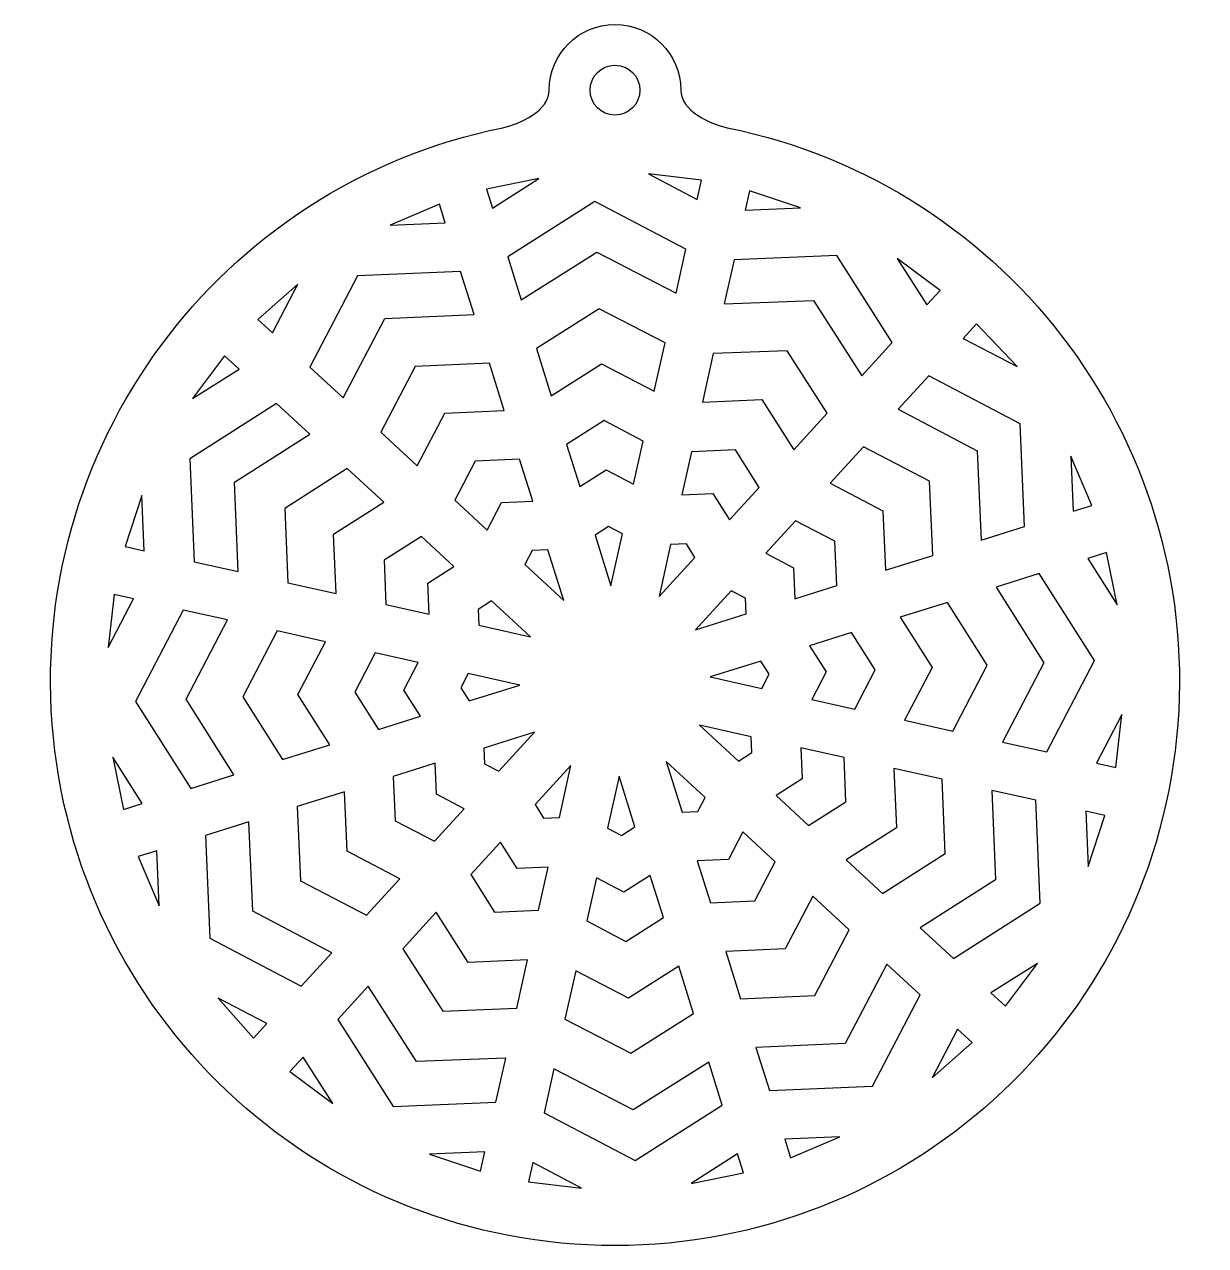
# Model space of a CAD drawing. Header units: centimetres. Extents: x 1 to 127, y -92 to 6.
# Drawn here: x 90.22 to 99.89, y -63.11 to -53.11 of the extents above; entities that cross this region are included whole.
import ezdxf

# ---------------------------------------------------------------- set-up
doc = ezdxf.new("R2010")
doc.units = ezdxf.units.CM
doc.header["$MEASUREMENT"] = 0
doc.layers.add('layer 1', color=7, linetype='Continuous')

msp = doc.modelspace()

# ---------------------------------------------------------------- linework, layer by layer
at = {"layer": 'layer 1', "color": 250}
for points, knots in [([(90.453, -58.94376), (90.6902, -61.30645), (92.67865, -63.10527), (95.0532, -63.10527), (95.0532, -63.10527), (97.42775, -63.10527), (99.41621, -61.30646), (99.65343, -58.9438), (99.65343, -58.9438), (99.89064, -56.58111), (98.29947, -54.42291), (95.97229, -53.95085), (95.97229, -53.95085), (95.82984, -53.92196), (95.59195, -53.81116), (95.59195, -53.64401), (95.59195, -53.64401), (95.59195, -53.34647), (95.35075, -53.10527), (95.05321, -53.10527), (95.05321, -53.10527), (94.75567, -53.10527), (94.51447, -53.34647), (94.51447, -53.64401), (94.51447, -53.64401), (94.51447, -53.81114), (94.2766, -53.92202), (94.13414, -53.95085), (94.13414, -53.95085), (91.80698, -54.42289), (90.21579, -56.5811), (90.453, -58.94376)], [0, 0, 0, 0, 0.1111111, 0.1111111, 0.1111111, 0.1111111, 0.2222222, 0.2222222, 0.2222222, 0.2222222, 0.3333333, 0.3333333, 0.3333333, 0.3333333, 0.4444444, 0.4444444, 0.4444444, 0.4444444, 0.5555556, 0.5555556, 0.5555556, 0.5555556, 0.6666667, 0.6666667, 0.6666667, 0.6666667, 0.7777778, 0.7777778, 0.7777778, 0.7777778, 1, 1, 1, 1]), ([(95.05321, -53.84821), (95.16599, -53.84821), (95.25741, -53.75679), (95.25741, -53.64401), (95.25741, -53.64401), (95.25741, -53.53123), (95.16599, -53.4398), (95.05321, -53.4398), (95.05321, -53.4398), (94.94043, -53.4398), (94.84901, -53.53123), (94.84901, -53.64401), (94.84901, -53.64401), (94.84901, -53.75679), (94.94043, -53.84821), (95.05321, -53.84821)], [0, 0, 0, 0, 0.2, 0.2, 0.2, 0.2, 0.4, 0.4, 0.4, 0.4, 0.6, 0.6, 0.6, 0.6, 1, 1, 1, 1]), ([(94.42981, -54.36731), (94.42981, -54.36731), (94.04915, -54.60906), (94.04915, -54.60906), (94.04915, -54.60906), (94.04915, -54.60906), (94.00084, -54.45515), (94.00084, -54.45515), (94.00084, -54.45515), (94.00084, -54.45515), (94.42981, -54.36731), (94.42981, -54.36731)], [0, 0, 0, 0, 0.25, 0.25, 0.25, 0.25, 0.5, 0.5, 0.5, 0.5, 1, 1, 1, 1]), ([(95.76055, -54.38079), (95.76055, -54.38079), (95.72555, -54.53775), (95.72555, -54.53775), (95.72555, -54.53775), (95.72555, -54.53775), (95.32694, -54.32978), (95.32694, -54.32978), (95.32694, -54.32978), (95.32694, -54.32978), (95.76055, -54.38079), (95.76055, -54.38079)], [0, 0, 0, 0, 0.25, 0.25, 0.25, 0.25, 0.5, 0.5, 0.5, 0.5, 1, 1, 1, 1]), ([(96.57145, -54.60658), (96.57145, -54.60658), (96.1199, -54.62566), (96.1199, -54.62566), (96.1199, -54.62566), (96.1199, -54.62566), (96.15498, -54.46834), (96.15498, -54.46834), (96.15498, -54.46834), (96.15498, -54.46834), (96.57145, -54.60658), (96.57145, -54.60658)], [0, 0, 0, 0, 0.25, 0.25, 0.25, 0.25, 0.5, 0.5, 0.5, 0.5, 1, 1, 1, 1]), ([(93.61482, -54.57624), (93.61482, -54.57624), (93.66319, -54.73029), (93.66319, -54.73029), (93.66319, -54.73029), (93.66319, -54.73029), (93.21177, -54.74954), (93.21177, -54.74954), (93.21177, -54.74954), (93.21177, -54.74954), (93.61482, -54.57624), (93.61482, -54.57624)], [0, 0, 0, 0, 0.25, 0.25, 0.25, 0.25, 0.5, 0.5, 0.5, 0.5, 1, 1, 1, 1]), ([(94.28508, -55.36048), (94.28508, -55.36048), (94.17433, -55.00771), (94.17433, -55.00771), (94.17433, -55.00771), (94.17433, -55.00771), (94.88729, -54.55495), (94.88729, -54.55495), (94.88729, -54.55495), (94.88729, -54.55495), (95.63475, -54.94497), (95.63475, -54.94497), (95.63475, -54.94497), (95.63475, -54.94497), (95.55416, -55.30647), (95.55416, -55.30647), (95.55416, -55.30647), (95.55416, -55.30647), (94.90426, -54.96912), (94.90426, -54.96912), (94.90426, -54.96912), (94.90426, -54.96912), (94.28508, -55.36048), (94.28508, -55.36048)], [0, 0, 0, 0, 0.1428571, 0.1428571, 0.1428571, 0.1428571, 0.2857143, 0.2857143, 0.2857143, 0.2857143, 0.4285714, 0.4285714, 0.4285714, 0.4285714, 0.5714286, 0.5714286, 0.5714286, 0.5714286, 0.7142857, 0.7142857, 0.7142857, 0.7142857, 1, 1, 1, 1]), ([(96.68018, -55.36502), (96.68018, -55.36502), (95.94852, -55.39438), (95.94852, -55.39438), (95.94852, -55.39438), (95.94852, -55.39438), (96.02914, -55.03284), (96.02914, -55.03284), (96.02914, -55.03284), (96.02914, -55.03284), (96.87148, -54.9973), (96.87148, -54.9973), (96.87148, -54.9973), (96.87148, -54.9973), (97.32459, -55.71002), (97.32459, -55.71002), (97.32459, -55.71002), (97.32459, -55.71002), (97.07448, -55.98231), (97.07448, -55.98231), (97.07448, -55.98231), (97.07448, -55.98231), (96.68018, -55.36502), (96.68018, -55.36502)], [0, 0, 0, 0, 0.1428571, 0.1428571, 0.1428571, 0.1428571, 0.2857143, 0.2857143, 0.2857143, 0.2857143, 0.4285714, 0.4285714, 0.4285714, 0.4285714, 0.5714286, 0.5714286, 0.5714286, 0.5714286, 0.7142857, 0.7142857, 0.7142857, 0.7142857, 1, 1, 1, 1]), ([(97.71575, -55.28412), (97.71575, -55.28412), (97.60722, -55.40227), (97.60722, -55.40227), (97.60722, -55.40227), (97.60722, -55.40227), (97.36545, -55.02196), (97.36545, -55.02196), (97.36545, -55.02196), (97.36545, -55.02196), (97.71575, -55.28412), (97.71575, -55.28412)], [0, 0, 0, 0, 0.25, 0.25, 0.25, 0.25, 0.5, 0.5, 0.5, 0.5, 1, 1, 1, 1]), ([(93.89912, -55.48171), (93.89912, -55.48171), (93.16739, -55.51446), (93.16739, -55.51446), (93.16739, -55.51446), (93.16739, -55.51446), (92.82699, -56.16275), (92.82699, -56.16275), (92.82699, -56.16275), (92.82699, -56.16275), (92.55419, -55.91223), (92.55419, -55.91223), (92.55419, -55.91223), (92.55419, -55.91223), (92.94455, -55.16498), (92.94455, -55.16498), (92.94455, -55.16498), (92.94455, -55.16498), (93.78835, -55.12894), (93.78835, -55.12894), (93.78835, -55.12894), (93.78835, -55.12894), (93.89912, -55.48171), (93.89912, -55.48171)], [0, 0, 0, 0, 0.1428571, 0.1428571, 0.1428571, 0.1428571, 0.2857143, 0.2857143, 0.2857143, 0.2857143, 0.4285714, 0.4285714, 0.4285714, 0.4285714, 0.5714286, 0.5714286, 0.5714286, 0.5714286, 0.7142857, 0.7142857, 0.7142857, 0.7142857, 1, 1, 1, 1]), ([(92.4551, -55.23154), (92.4551, -55.23154), (92.24694, -55.63001), (92.24694, -55.63001), (92.24694, -55.63001), (92.24694, -55.63001), (92.12901, -55.5217), (92.12901, -55.5217), (92.12901, -55.5217), (92.12901, -55.5217), (92.4551, -55.23154), (92.4551, -55.23154)], [0, 0, 0, 0, 0.25, 0.25, 0.25, 0.25, 0.5, 0.5, 0.5, 0.5, 1, 1, 1, 1]), ([(94.53167, -56.14572), (94.53167, -56.14572), (94.41024, -55.7589), (94.41024, -55.7589), (94.41024, -55.7589), (94.41024, -55.7589), (94.92464, -55.43374), (94.92464, -55.43374), (94.92464, -55.43374), (94.92464, -55.43374), (95.4634, -55.71348), (95.4634, -55.71348), (95.4634, -55.71348), (95.4634, -55.71348), (95.37506, -56.10985), (95.37506, -56.10985), (95.37506, -56.10985), (95.37506, -56.10985), (94.94312, -55.88456), (94.94312, -55.88456), (94.94312, -55.88456), (94.94312, -55.88456), (94.53167, -56.14572), (94.53167, -56.14572)], [0, 0, 0, 0, 0.1428571, 0.1428571, 0.1428571, 0.1428571, 0.2857143, 0.2857143, 0.2857143, 0.2857143, 0.4285714, 0.4285714, 0.4285714, 0.4285714, 0.5714286, 0.5714286, 0.5714286, 0.5714286, 0.7142857, 0.7142857, 0.7142857, 0.7142857, 1, 1, 1, 1]), ([(98.34615, -55.90631), (98.34615, -55.90631), (97.90523, -55.67596), (97.90523, -55.67596), (97.90523, -55.67596), (97.90523, -55.67596), (98.01365, -55.55789), (98.01365, -55.55789), (98.01365, -55.55789), (98.01365, -55.55789), (98.34615, -55.90631), (98.34615, -55.90631)], [0, 0, 0, 0, 0.25, 0.25, 0.25, 0.25, 0.5, 0.5, 0.5, 0.5, 1, 1, 1, 1]), ([(96.51771, -56.58848), (96.51771, -56.58848), (96.25614, -56.1773), (96.25614, -56.1773), (96.25614, -56.1773), (96.25614, -56.1773), (95.76945, -56.19772), (95.76945, -56.19772), (95.76945, -56.19772), (95.76945, -56.19772), (95.85783, -55.80138), (95.85783, -55.80138), (95.85783, -55.80138), (95.85783, -55.80138), (96.46436, -55.77703), (96.46436, -55.77703), (96.46436, -55.77703), (96.46436, -55.77703), (96.79198, -56.28987), (96.79198, -56.28987), (96.79198, -56.28987), (96.79198, -56.28987), (96.51771, -56.58848), (96.51771, -56.58848)], [0, 0, 0, 0, 0.1428571, 0.1428571, 0.1428571, 0.1428571, 0.2857143, 0.2857143, 0.2857143, 0.2857143, 0.4285714, 0.4285714, 0.4285714, 0.4285714, 0.5714286, 0.5714286, 0.5714286, 0.5714286, 0.7142857, 0.7142857, 0.7142857, 0.7142857, 1, 1, 1, 1]), ([(91.8556, -55.81922), (91.8556, -55.81922), (91.97358, -55.92759), (91.97358, -55.92759), (91.97358, -55.92759), (91.97358, -55.92759), (91.59364, -56.16916), (91.59364, -56.16916), (91.59364, -56.16916), (91.59364, -56.16916), (91.8556, -55.81922), (91.8556, -55.81922)], [0, 0, 0, 0, 0.25, 0.25, 0.25, 0.25, 0.5, 0.5, 0.5, 0.5, 1, 1, 1, 1]), ([(94.14568, -56.26695), (94.14568, -56.26695), (93.65879, -56.28785), (93.65879, -56.28785), (93.65879, -56.28785), (93.65879, -56.28785), (93.43316, -56.71955), (93.43316, -56.71955), (93.43316, -56.71955), (93.43316, -56.71955), (93.13407, -56.44485), (93.13407, -56.44485), (93.13407, -56.44485), (93.13407, -56.44485), (93.4163, -55.90737), (93.4163, -55.90737), (93.4163, -55.90737), (93.4163, -55.90737), (94.02425, -55.88012), (94.02425, -55.88012), (94.02425, -55.88012), (94.02425, -55.88012), (94.14568, -56.26695), (94.14568, -56.26695)], [0, 0, 0, 0, 0.1428571, 0.1428571, 0.1428571, 0.1428571, 0.2857143, 0.2857143, 0.2857143, 0.2857143, 0.4285714, 0.4285714, 0.4285714, 0.4285714, 0.5714286, 0.5714286, 0.5714286, 0.5714286, 0.7142857, 0.7142857, 0.7142857, 0.7142857, 1, 1, 1, 1]), ([(97.37242, -56.25604), (97.37242, -56.25604), (97.62253, -55.98368), (97.62253, -55.98368), (97.62253, -55.98368), (97.62253, -55.98368), (98.3711, -56.37478), (98.3711, -56.37478), (98.3711, -56.37478), (98.3711, -56.37478), (98.40711, -57.21706), (98.40711, -57.21706), (98.40711, -57.21706), (98.40711, -57.21706), (98.05374, -57.32804), (98.05374, -57.32804), (98.05374, -57.32804), (98.05374, -57.32804), (98.02092, -56.59654), (98.02092, -56.59654), (98.02092, -56.59654), (98.02092, -56.59654), (97.37242, -56.25604), (97.37242, -56.25604)], [0, 0, 0, 0, 0.1428571, 0.1428571, 0.1428571, 0.1428571, 0.2857143, 0.2857143, 0.2857143, 0.2857143, 0.4285714, 0.4285714, 0.4285714, 0.4285714, 0.5714286, 0.5714286, 0.5714286, 0.5714286, 0.7142857, 0.7142857, 0.7142857, 0.7142857, 1, 1, 1, 1]), ([(91.96589, -57.58639), (91.96589, -57.58639), (91.60503, -57.50597), (91.60503, -57.50597), (91.60503, -57.50597), (91.60503, -57.50597), (91.56939, -56.66214), (91.56939, -56.66214), (91.56939, -56.66214), (91.56939, -56.66214), (92.28084, -56.20985), (92.28084, -56.20985), (92.28084, -56.20985), (92.28084, -56.20985), (92.55366, -56.46036), (92.55366, -56.46036), (92.55366, -56.46036), (92.55366, -56.46036), (91.93657, -56.85451), (91.93657, -56.85451), (91.93657, -56.85451), (91.93657, -56.85451), (91.96589, -57.58639), (91.96589, -57.58639)], [0, 0, 0, 0, 0.1428571, 0.1428571, 0.1428571, 0.1428571, 0.2857143, 0.2857143, 0.2857143, 0.2857143, 0.4285714, 0.4285714, 0.4285714, 0.4285714, 0.5714286, 0.5714286, 0.5714286, 0.5714286, 0.7142857, 0.7142857, 0.7142857, 0.7142857, 1, 1, 1, 1]), ([(94.76512, -56.88915), (94.76512, -56.88915), (94.65683, -56.54437), (94.65683, -56.54437), (94.65683, -56.54437), (94.65683, -56.54437), (94.96351, -56.34972), (94.96351, -56.34972), (94.96351, -56.34972), (94.96351, -56.34972), (95.28427, -56.51703), (95.28427, -56.51703), (95.28427, -56.51703), (95.28427, -56.51703), (95.20553, -56.87017), (95.20553, -56.87017), (95.20553, -56.87017), (95.20553, -56.87017), (94.98034, -56.75254), (94.98034, -56.75254), (94.98034, -56.75254), (94.98034, -56.75254), (94.76512, -56.88915), (94.76512, -56.88915)], [0, 0, 0, 0, 0.1428571, 0.1428571, 0.1428571, 0.1428571, 0.2857143, 0.2857143, 0.2857143, 0.2857143, 0.4285714, 0.4285714, 0.4285714, 0.4285714, 0.5714286, 0.5714286, 0.5714286, 0.5714286, 0.7142857, 0.7142857, 0.7142857, 0.7142857, 1, 1, 1, 1]), ([(95.99061, -57.16237), (95.99061, -57.16237), (95.85379, -56.94723), (95.85379, -56.94723), (95.85379, -56.94723), (95.85379, -56.94723), (95.59995, -56.95807), (95.59995, -56.95807), (95.59995, -56.95807), (95.59995, -56.95807), (95.67865, -56.60494), (95.67865, -56.60494), (95.67865, -56.60494), (95.67865, -56.60494), (96.04016, -56.58973), (96.04016, -56.58973), (96.04016, -56.58973), (96.04016, -56.58973), (96.23505, -56.89624), (96.23505, -56.89624), (96.23505, -56.89624), (96.23505, -56.89624), (95.99061, -57.16237), (95.99061, -57.16237)], [0, 0, 0, 0, 0.1428571, 0.1428571, 0.1428571, 0.1428571, 0.2857143, 0.2857143, 0.2857143, 0.2857143, 0.4285714, 0.4285714, 0.4285714, 0.4285714, 0.5714286, 0.5714286, 0.5714286, 0.5714286, 0.7142857, 0.7142857, 0.7142857, 0.7142857, 1, 1, 1, 1]), ([(96.81562, -56.86217), (96.81562, -56.86217), (97.08989, -56.56359), (97.08989, -56.56359), (97.08989, -56.56359), (97.08989, -56.56359), (97.62871, -56.84645), (97.62871, -56.84645), (97.62871, -56.84645), (97.62871, -56.84645), (97.65586, -57.45297), (97.65586, -57.45297), (97.65586, -57.45297), (97.65586, -57.45297), (97.26846, -57.5746), (97.26846, -57.5746), (97.26846, -57.5746), (97.26846, -57.5746), (97.24753, -57.08794), (97.24753, -57.08794), (97.24753, -57.08794), (97.24753, -57.08794), (96.81562, -56.86217), (96.81562, -56.86217)], [0, 0, 0, 0, 0.1428571, 0.1428571, 0.1428571, 0.1428571, 0.2857143, 0.2857143, 0.2857143, 0.2857143, 0.4285714, 0.4285714, 0.4285714, 0.4285714, 0.5714286, 0.5714286, 0.5714286, 0.5714286, 0.7142857, 0.7142857, 0.7142857, 0.7142857, 1, 1, 1, 1]), ([(94.3791, -57.01034), (94.3791, -57.01034), (94.12442, -57.02129), (94.12442, -57.02129), (94.12442, -57.02129), (94.12442, -57.02129), (94.00689, -57.24656), (94.00689, -57.24656), (94.00689, -57.24656), (94.00689, -57.24656), (93.74041, -57.00178), (93.74041, -57.00178), (93.74041, -57.00178), (93.74041, -57.00178), (93.90799, -56.68119), (93.90799, -56.68119), (93.90799, -56.68119), (93.90799, -56.68119), (94.27084, -56.66557), (94.27084, -56.66557), (94.27084, -56.66557), (94.27084, -56.66557), (94.3791, -57.01034), (94.3791, -57.01034)], [0, 0, 0, 0, 0.1428571, 0.1428571, 0.1428571, 0.1428571, 0.2857143, 0.2857143, 0.2857143, 0.2857143, 0.4285714, 0.4285714, 0.4285714, 0.4285714, 0.5714286, 0.5714286, 0.5714286, 0.5714286, 0.7142857, 0.7142857, 0.7142857, 0.7142857, 1, 1, 1, 1]), ([(98.959, -57.04377), (98.959, -57.04377), (98.80512, -57.09207), (98.80512, -57.09207), (98.80512, -57.09207), (98.80512, -57.09207), (98.78585, -56.64097), (98.78585, -56.64097), (98.78585, -56.64097), (98.78585, -56.64097), (98.959, -57.04377), (98.959, -57.04377)], [0, 0, 0, 0, 0.25, 0.25, 0.25, 0.25, 0.5, 0.5, 0.5, 0.5, 1, 1, 1, 1]), ([(92.76924, -57.76552), (92.76924, -57.76552), (92.37348, -57.67728), (92.37348, -57.67728), (92.37348, -57.67728), (92.37348, -57.67728), (92.34912, -57.06923), (92.34912, -57.06923), (92.34912, -57.06923), (92.34912, -57.06923), (92.86074, -56.74246), (92.86074, -56.74246), (92.86074, -56.74246), (92.86074, -56.74246), (93.15983, -57.01716), (93.15983, -57.01716), (93.15983, -57.01716), (93.15983, -57.01716), (92.74878, -57.2786), (92.74878, -57.2786), (92.74878, -57.2786), (92.74878, -57.2786), (92.76924, -57.76552), (92.76924, -57.76552)], [0, 0, 0, 0, 0.1428571, 0.1428571, 0.1428571, 0.1428571, 0.2857143, 0.2857143, 0.2857143, 0.2857143, 0.4285714, 0.4285714, 0.4285714, 0.4285714, 0.5714286, 0.5714286, 0.5714286, 0.5714286, 0.7142857, 0.7142857, 0.7142857, 0.7142857, 1, 1, 1, 1]), ([(91.17807, -56.96319), (91.17807, -56.96319), (91.19717, -57.41504), (91.19717, -57.41504), (91.19717, -57.41504), (91.19717, -57.41504), (91.03969, -57.37993), (91.03969, -57.37993), (91.03969, -57.37993), (91.03969, -57.37993), (91.17807, -56.96319), (91.17807, -56.96319)], [0, 0, 0, 0, 0.25, 0.25, 0.25, 0.25, 0.5, 0.5, 0.5, 0.5, 1, 1, 1, 1]), ([(96.28855, -57.43604), (96.28855, -57.43604), (96.533, -57.1699), (96.533, -57.1699), (96.533, -57.1699), (96.533, -57.1699), (96.85489, -57.33815), (96.85489, -57.33815), (96.85489, -57.33815), (96.85489, -57.33815), (96.87041, -57.69958), (96.87041, -57.69958), (96.87041, -57.69958), (96.87041, -57.69958), (96.52524, -57.80799), (96.52524, -57.80799), (96.52524, -57.80799), (96.52524, -57.80799), (96.51448, -57.5541), (96.51448, -57.5541), (96.51448, -57.5541), (96.51448, -57.5541), (96.28855, -57.43604), (96.28855, -57.43604)], [0, 0, 0, 0, 0.1428571, 0.1428571, 0.1428571, 0.1428571, 0.2857143, 0.2857143, 0.2857143, 0.2857143, 0.4285714, 0.4285714, 0.4285714, 0.4285714, 0.5714286, 0.5714286, 0.5714286, 0.5714286, 0.7142857, 0.7142857, 0.7142857, 0.7142857, 1, 1, 1, 1]), ([(93.52977, -57.93506), (93.52977, -57.93506), (93.17706, -57.85642), (93.17706, -57.85642), (93.17706, -57.85642), (93.17706, -57.85642), (93.16182, -57.49351), (93.16182, -57.49351), (93.16182, -57.49351), (93.16182, -57.49351), (93.46708, -57.29939), (93.46708, -57.29939), (93.46708, -57.29939), (93.46708, -57.29939), (93.73353, -57.54417), (93.73353, -57.54417), (93.73353, -57.54417), (93.73353, -57.54417), (93.51905, -57.68034), (93.51905, -57.68034), (93.51905, -57.68034), (93.51905, -57.68034), (93.52977, -57.93506), (93.52977, -57.93506)], [0, 0, 0, 0, 0.1428571, 0.1428571, 0.1428571, 0.1428571, 0.2857143, 0.2857143, 0.2857143, 0.2857143, 0.4285714, 0.4285714, 0.4285714, 0.4285714, 0.5714286, 0.5714286, 0.5714286, 0.5714286, 0.7142857, 0.7142857, 0.7142857, 0.7142857, 1, 1, 1, 1]), ([(95.02021, -57.70154), (95.02021, -57.70154), (94.89028, -57.28784), (94.89028, -57.28784), (94.89028, -57.28784), (94.89028, -57.28784), (95.00056, -57.21776), (95.00056, -57.21776), (95.00056, -57.21776), (95.00056, -57.21776), (95.11476, -57.27745), (95.11476, -57.27745), (95.11476, -57.27745), (95.11476, -57.27745), (95.02021, -57.70154), (95.02021, -57.70154)], [0, 0, 0, 0, 0.2, 0.2, 0.2, 0.2, 0.4, 0.4, 0.4, 0.4, 0.6, 0.6, 0.6, 0.6, 1, 1, 1, 1]), ([(95.41459, -57.78944), (95.41459, -57.78944), (95.50912, -57.36533), (95.50912, -57.36533), (95.50912, -57.36533), (95.50912, -57.36533), (95.63784, -57.35982), (95.63784, -57.35982), (95.63784, -57.35982), (95.63784, -57.35982), (95.70794, -57.47009), (95.70794, -57.47009), (95.70794, -57.47009), (95.70794, -57.47009), (95.41459, -57.78944), (95.41459, -57.78944)], [0, 0, 0, 0, 0.2, 0.2, 0.2, 0.2, 0.4, 0.4, 0.4, 0.4, 0.6, 0.6, 0.6, 0.6, 1, 1, 1, 1]), ([(94.63419, -57.82276), (94.63419, -57.82276), (94.31417, -57.52881), (94.31417, -57.52881), (94.31417, -57.52881), (94.31417, -57.52881), (94.37376, -57.41461), (94.37376, -57.41461), (94.37376, -57.41461), (94.37376, -57.41461), (94.50432, -57.409), (94.50432, -57.409), (94.50432, -57.409), (94.50432, -57.409), (94.63419, -57.82276), (94.63419, -57.82276)], [0, 0, 0, 0, 0.2, 0.2, 0.2, 0.2, 0.4, 0.4, 0.4, 0.4, 0.6, 0.6, 0.6, 0.6, 1, 1, 1, 1]), ([(99.16772, -57.85791), (99.16772, -57.85791), (98.92618, -57.47759), (98.92618, -57.47759), (98.92618, -57.47759), (98.92618, -57.47759), (99.07992, -57.42932), (99.07992, -57.42932), (99.07992, -57.42932), (99.07992, -57.42932), (99.16772, -57.85791), (99.16772, -57.85791)], [0, 0, 0, 0, 0.25, 0.25, 0.25, 0.25, 0.5, 0.5, 0.5, 0.5, 1, 1, 1, 1]), ([(98.22854, -58.98261), (98.22854, -58.98261), (98.56603, -58.3325), (98.56603, -58.3325), (98.56603, -58.3325), (98.56603, -58.3325), (98.1748, -57.71352), (98.1748, -57.71352), (98.1748, -57.71352), (98.1748, -57.71352), (98.52817, -57.60258), (98.52817, -57.60258), (98.52817, -57.60258), (98.52817, -57.60258), (98.98013, -58.31429), (98.98013, -58.31429), (98.98013, -58.31429), (98.98013, -58.31429), (98.58944, -59.06306), (98.58944, -59.06306), (98.58944, -59.06306), (98.58944, -59.06306), (98.22854, -58.98261), (98.22854, -58.98261)], [0, 0, 0, 0, 0.1428571, 0.1428571, 0.1428571, 0.1428571, 0.2857143, 0.2857143, 0.2857143, 0.2857143, 0.4285714, 0.4285714, 0.4285714, 0.4285714, 0.5714286, 0.5714286, 0.5714286, 0.5714286, 0.7142857, 0.7142857, 0.7142857, 0.7142857, 1, 1, 1, 1]), ([(90.95209, -57.77488), (90.95209, -57.77488), (91.10913, -57.8099), (91.10913, -57.8099), (91.10913, -57.8099), (91.10913, -57.8099), (90.90104, -58.2087), (90.90104, -58.2087), (90.90104, -58.2087), (90.90104, -58.2087), (90.95209, -57.77488), (90.95209, -57.77488)], [0, 0, 0, 0, 0.25, 0.25, 0.25, 0.25, 0.5, 0.5, 0.5, 0.5, 1, 1, 1, 1]), ([(96.12709, -57.93301), (96.12709, -57.93301), (95.71254, -58.06317), (95.71254, -58.06317), (95.71254, -58.06317), (95.71254, -58.06317), (96.00586, -57.74376), (96.00586, -57.74376), (96.00586, -57.74376), (96.00586, -57.74376), (96.12168, -57.80429), (96.12168, -57.80429), (96.12168, -57.80429), (96.12168, -57.80429), (96.12709, -57.93301), (96.12709, -57.93301)], [0, 0, 0, 0, 0.2, 0.2, 0.2, 0.2, 0.4, 0.4, 0.4, 0.4, 0.6, 0.6, 0.6, 0.6, 1, 1, 1, 1]), ([(94.36083, -58.12034), (94.36083, -58.12034), (93.93762, -58.02598), (93.93762, -58.02598), (93.93762, -58.02598), (93.93762, -58.02598), (93.93211, -57.89545), (93.93211, -57.89545), (93.93211, -57.89545), (93.93211, -57.89545), (94.04084, -57.82639), (94.04084, -57.82639), (94.04084, -57.82639), (94.04084, -57.82639), (94.36083, -58.12034), (94.36083, -58.12034)], [0, 0, 0, 0, 0.2, 0.2, 0.2, 0.2, 0.4, 0.4, 0.4, 0.4, 0.6, 0.6, 0.6, 0.6, 1, 1, 1, 1]), ([(97.42519, -58.8035), (97.42519, -58.8035), (97.65051, -58.3714), (97.65051, -58.3714), (97.65051, -58.3714), (97.65051, -58.3714), (97.38949, -57.96012), (97.38949, -57.96012), (97.38949, -57.96012), (97.38949, -57.96012), (97.77692, -57.83845), (97.77692, -57.83845), (97.77692, -57.83845), (97.77692, -57.83845), (98.1013, -58.35158), (98.1013, -58.35158), (98.1013, -58.35158), (98.1013, -58.35158), (97.82092, -58.89175), (97.82092, -58.89175), (97.82092, -58.89175), (97.82092, -58.89175), (97.42519, -58.8035), (97.42519, -58.8035)], [0, 0, 0, 0, 0.1428571, 0.1428571, 0.1428571, 0.1428571, 0.2857143, 0.2857143, 0.2857143, 0.2857143, 0.4285714, 0.4285714, 0.4285714, 0.4285714, 0.5714286, 0.5714286, 0.5714286, 0.5714286, 0.7142857, 0.7142857, 0.7142857, 0.7142857, 1, 1, 1, 1]), ([(91.93163, -59.25032), (91.93163, -59.25032), (91.57826, -59.3613), (91.57826, -59.3613), (91.57826, -59.3613), (91.57826, -59.3613), (91.1263, -58.64959), (91.1263, -58.64959), (91.1263, -58.64959), (91.1263, -58.64959), (91.51698, -57.90083), (91.51698, -57.90083), (91.51698, -57.90083), (91.51698, -57.90083), (91.87788, -57.98128), (91.87788, -57.98128), (91.87788, -57.98128), (91.87788, -57.98128), (91.5404, -58.63139), (91.5404, -58.63139), (91.5404, -58.63139), (91.5404, -58.63139), (91.93163, -59.25032), (91.93163, -59.25032)], [0, 0, 0, 0, 0.1428571, 0.1428571, 0.1428571, 0.1428571, 0.2857143, 0.2857143, 0.2857143, 0.2857143, 0.4285714, 0.4285714, 0.4285714, 0.4285714, 0.5714286, 0.5714286, 0.5714286, 0.5714286, 0.7142857, 0.7142857, 0.7142857, 0.7142857, 1, 1, 1, 1]), ([(92.32951, -59.1254), (92.32951, -59.1254), (92.0051, -58.61231), (92.0051, -58.61231), (92.0051, -58.61231), (92.0051, -58.61231), (92.28547, -58.07214), (92.28547, -58.07214), (92.28547, -58.07214), (92.28547, -58.07214), (92.68124, -58.16038), (92.68124, -58.16038), (92.68124, -58.16038), (92.68124, -58.16038), (92.45591, -58.59249), (92.45591, -58.59249), (92.45591, -58.59249), (92.45591, -58.59249), (92.71694, -59.00374), (92.71694, -59.00374), (92.71694, -59.00374), (92.71694, -59.00374), (92.32951, -59.1254), (92.32951, -59.1254)], [0, 0, 0, 0, 0.1428571, 0.1428571, 0.1428571, 0.1428571, 0.2857143, 0.2857143, 0.2857143, 0.2857143, 0.4285714, 0.4285714, 0.4285714, 0.4285714, 0.5714286, 0.5714286, 0.5714286, 0.5714286, 0.7142857, 0.7142857, 0.7142857, 0.7142857, 1, 1, 1, 1]), ([(96.6647, -58.63394), (96.6647, -58.63394), (96.7826, -58.40787), (96.7826, -58.40787), (96.7826, -58.40787), (96.7826, -58.40787), (96.64626, -58.1935), (96.64626, -58.1935), (96.64626, -58.1935), (96.64626, -58.1935), (96.99143, -58.08511), (96.99143, -58.08511), (96.99143, -58.08511), (96.99143, -58.08511), (97.18536, -58.39051), (97.18536, -58.39051), (97.18536, -58.39051), (97.18536, -58.39051), (97.0174, -58.71257), (97.0174, -58.71257), (97.0174, -58.71257), (97.0174, -58.71257), (96.6647, -58.63394), (96.6647, -58.63394)], [0, 0, 0, 0, 0.1428571, 0.1428571, 0.1428571, 0.1428571, 0.2857143, 0.2857143, 0.2857143, 0.2857143, 0.4285714, 0.4285714, 0.4285714, 0.4285714, 0.5714286, 0.5714286, 0.5714286, 0.5714286, 0.7142857, 0.7142857, 0.7142857, 0.7142857, 1, 1, 1, 1]), ([(93.11499, -58.87874), (93.11499, -58.87874), (92.92107, -58.57334), (92.92107, -58.57334), (92.92107, -58.57334), (92.92107, -58.57334), (93.08902, -58.25128), (93.08902, -58.25128), (93.08902, -58.25128), (93.08902, -58.25128), (93.44173, -58.32992), (93.44173, -58.32992), (93.44173, -58.32992), (93.44173, -58.32992), (93.32383, -58.55597), (93.32383, -58.55597), (93.32383, -58.55597), (93.32383, -58.55597), (93.46014, -58.77038), (93.46014, -58.77038), (93.46014, -58.77038), (93.46014, -58.77038), (93.11499, -58.87874), (93.11499, -58.87874)], [0, 0, 0, 0, 0.1428571, 0.1428571, 0.1428571, 0.1428571, 0.2857143, 0.2857143, 0.2857143, 0.2857143, 0.4285714, 0.4285714, 0.4285714, 0.4285714, 0.5714286, 0.5714286, 0.5714286, 0.5714286, 0.7142857, 0.7142857, 0.7142857, 0.7142857, 1, 1, 1, 1]), ([(96.25688, -58.54304), (96.25688, -58.54304), (95.83361, -58.44866), (95.83361, -58.44866), (95.83361, -58.44866), (95.83361, -58.44866), (96.24814, -58.31845), (96.24814, -58.31845), (96.24814, -58.31845), (96.24814, -58.31845), (96.31727, -58.42719), (96.31727, -58.42719), (96.31727, -58.42719), (96.31727, -58.42719), (96.25688, -58.54304), (96.25688, -58.54304)], [0, 0, 0, 0, 0.2, 0.2, 0.2, 0.2, 0.4, 0.4, 0.4, 0.4, 0.6, 0.6, 0.6, 0.6, 1, 1, 1, 1]), ([(94.27286, -58.5152), (94.27286, -58.5152), (93.85828, -58.64539), (93.85828, -58.64539), (93.85828, -58.64539), (93.85828, -58.64539), (93.78915, -58.5367), (93.78915, -58.5367), (93.78915, -58.5367), (93.78915, -58.5367), (93.84958, -58.42084), (93.84958, -58.42084), (93.84958, -58.42084), (93.84958, -58.42084), (94.27286, -58.5152), (94.27286, -58.5152)], [0, 0, 0, 0, 0.2, 0.2, 0.2, 0.2, 0.4, 0.4, 0.4, 0.4, 0.6, 0.6, 0.6, 0.6, 1, 1, 1, 1]), ([(99.15438, -59.18899), (99.15438, -59.18899), (98.9973, -59.15399), (98.9973, -59.15399), (98.9973, -59.15399), (98.9973, -59.15399), (99.20539, -58.75513), (99.20539, -58.75513), (99.20539, -58.75513), (99.20539, -58.75513), (99.15438, -59.18899), (99.15438, -59.18899)], [0, 0, 0, 0, 0.25, 0.25, 0.25, 0.25, 0.5, 0.5, 0.5, 0.5, 1, 1, 1, 1]), ([(96.06555, -59.13746), (96.06555, -59.13746), (95.74556, -58.84355), (95.74556, -58.84355), (95.74556, -58.84355), (95.74556, -58.84355), (96.16881, -58.9379), (96.16881, -58.9379), (96.16881, -58.9379), (96.16881, -58.9379), (96.17431, -59.06843), (96.17431, -59.06843), (96.17431, -59.06843), (96.17431, -59.06843), (96.06555, -59.13746), (96.06555, -59.13746)], [0, 0, 0, 0, 0.2, 0.2, 0.2, 0.2, 0.4, 0.4, 0.4, 0.4, 0.6, 0.6, 0.6, 0.6, 1, 1, 1, 1]), ([(93.98475, -59.1596), (93.98475, -59.1596), (93.97931, -59.03088), (93.97931, -59.03088), (93.97931, -59.03088), (93.97931, -59.03088), (94.39388, -58.90071), (94.39388, -58.90071), (94.39388, -58.90071), (94.39388, -58.90071), (94.10053, -59.22009), (94.10053, -59.22009), (94.10053, -59.22009), (94.10053, -59.22009), (93.98475, -59.1596), (93.98475, -59.1596)], [0, 0, 0, 0, 0.2, 0.2, 0.2, 0.2, 0.4, 0.4, 0.4, 0.4, 0.6, 0.6, 0.6, 0.6, 1, 1, 1, 1]), ([(96.57666, -59.02883), (96.57666, -59.02883), (96.92936, -59.10746), (96.92936, -59.10746), (96.92936, -59.10746), (96.92936, -59.10746), (96.94458, -59.47034), (96.94458, -59.47034), (96.94458, -59.47034), (96.94458, -59.47034), (96.63934, -59.66449), (96.63934, -59.66449), (96.63934, -59.66449), (96.63934, -59.66449), (96.37287, -59.41975), (96.37287, -59.41975), (96.37287, -59.41975), (96.37287, -59.41975), (96.58737, -59.28354), (96.58737, -59.28354), (96.58737, -59.28354), (96.58737, -59.28354), (96.57666, -59.02883), (96.57666, -59.02883)], [0, 0, 0, 0, 0.1428571, 0.1428571, 0.1428571, 0.1428571, 0.2857143, 0.2857143, 0.2857143, 0.2857143, 0.4285714, 0.4285714, 0.4285714, 0.4285714, 0.5714286, 0.5714286, 0.5714286, 0.5714286, 0.7142857, 0.7142857, 0.7142857, 0.7142857, 1, 1, 1, 1]), ([(90.93871, -59.10597), (90.93871, -59.10597), (91.18024, -59.4863), (91.18024, -59.4863), (91.18024, -59.4863), (91.18024, -59.4863), (91.02652, -59.53456), (91.02652, -59.53456), (91.02652, -59.53456), (91.02652, -59.53456), (90.93871, -59.10597), (90.93871, -59.10597)], [0, 0, 0, 0, 0.25, 0.25, 0.25, 0.25, 0.5, 0.5, 0.5, 0.5, 1, 1, 1, 1]), ([(93.25153, -59.62573), (93.25153, -59.62573), (93.23605, -59.26427), (93.23605, -59.26427), (93.23605, -59.26427), (93.23605, -59.26427), (93.58119, -59.1559), (93.58119, -59.1559), (93.58119, -59.1559), (93.58119, -59.1559), (93.59194, -59.40975), (93.59194, -59.40975), (93.59194, -59.40975), (93.59194, -59.40975), (93.81787, -59.52781), (93.81787, -59.52781), (93.81787, -59.52781), (93.81787, -59.52781), (93.57343, -59.79399), (93.57343, -59.79399), (93.57343, -59.79399), (93.57343, -59.79399), (93.25153, -59.62573), (93.25153, -59.62573)], [0, 0, 0, 0, 0.1428571, 0.1428571, 0.1428571, 0.1428571, 0.2857143, 0.2857143, 0.2857143, 0.2857143, 0.4285714, 0.4285714, 0.4285714, 0.4285714, 0.5714286, 0.5714286, 0.5714286, 0.5714286, 0.7142857, 0.7142857, 0.7142857, 0.7142857, 1, 1, 1, 1]), ([(94.39852, -59.49376), (94.39852, -59.49376), (94.69183, -59.17438), (94.69183, -59.17438), (94.69183, -59.17438), (94.69183, -59.17438), (94.59731, -59.59849), (94.59731, -59.59849), (94.59731, -59.59849), (94.59731, -59.59849), (94.46858, -59.60403), (94.46858, -59.60403), (94.46858, -59.60403), (94.46858, -59.60403), (94.39852, -59.49376), (94.39852, -59.49376)], [0, 0, 0, 0, 0.2, 0.2, 0.2, 0.2, 0.4, 0.4, 0.4, 0.4, 0.6, 0.6, 0.6, 0.6, 1, 1, 1, 1]), ([(95.6021, -59.55486), (95.6021, -59.55486), (95.47221, -59.14113), (95.47221, -59.14113), (95.47221, -59.14113), (95.47221, -59.14113), (95.79222, -59.43508), (95.79222, -59.43508), (95.79222, -59.43508), (95.79222, -59.43508), (95.73263, -59.54928), (95.73263, -59.54928), (95.73263, -59.54928), (95.73263, -59.54928), (95.6021, -59.55486), (95.6021, -59.55486)], [0, 0, 0, 0, 0.2, 0.2, 0.2, 0.2, 0.4, 0.4, 0.4, 0.4, 0.6, 0.6, 0.6, 0.6, 1, 1, 1, 1]), ([(97.33719, -59.19839), (97.33719, -59.19839), (97.73288, -59.28661), (97.73288, -59.28661), (97.73288, -59.28661), (97.73288, -59.28661), (97.7573, -59.89466), (97.7573, -59.89466), (97.7573, -59.89466), (97.7573, -59.89466), (97.24565, -60.22142), (97.24565, -60.22142), (97.24565, -60.22142), (97.24565, -60.22142), (96.94656, -59.94673), (96.94656, -59.94673), (96.94656, -59.94673), (96.94656, -59.94673), (97.35764, -59.68526), (97.35764, -59.68526), (97.35764, -59.68526), (97.35764, -59.68526), (97.33719, -59.19839), (97.33719, -59.19839)], [0, 0, 0, 0, 0.1428571, 0.1428571, 0.1428571, 0.1428571, 0.2857143, 0.2857143, 0.2857143, 0.2857143, 0.4285714, 0.4285714, 0.4285714, 0.4285714, 0.5714286, 0.5714286, 0.5714286, 0.5714286, 0.7142857, 0.7142857, 0.7142857, 0.7142857, 1, 1, 1, 1]), ([(94.99166, -59.6864), (94.99166, -59.6864), (95.08622, -59.26232), (95.08622, -59.26232), (95.08622, -59.26232), (95.08622, -59.26232), (95.21618, -59.67605), (95.21618, -59.67605), (95.21618, -59.67605), (95.21618, -59.67605), (95.10586, -59.74609), (95.10586, -59.74609), (95.10586, -59.74609), (95.10586, -59.74609), (94.99166, -59.6864), (94.99166, -59.6864)], [0, 0, 0, 0, 0.2, 0.2, 0.2, 0.2, 0.4, 0.4, 0.4, 0.4, 0.6, 0.6, 0.6, 0.6, 1, 1, 1, 1]), ([(92.47771, -60.11736), (92.47771, -60.11736), (92.45054, -59.51092), (92.45054, -59.51092), (92.45054, -59.51092), (92.45054, -59.51092), (92.83801, -59.38925), (92.83801, -59.38925), (92.83801, -59.38925), (92.83801, -59.38925), (92.85889, -59.87591), (92.85889, -59.87591), (92.85889, -59.87591), (92.85889, -59.87591), (93.2908, -60.10167), (93.2908, -60.10167), (93.2908, -60.10167), (93.2908, -60.10167), (93.0165, -60.4003), (93.0165, -60.4003), (93.0165, -60.4003), (93.0165, -60.4003), (92.47771, -60.11736), (92.47771, -60.11736)], [0, 0, 0, 0, 0.1428571, 0.1428571, 0.1428571, 0.1428571, 0.2857143, 0.2857143, 0.2857143, 0.2857143, 0.4285714, 0.4285714, 0.4285714, 0.4285714, 0.5714286, 0.5714286, 0.5714286, 0.5714286, 0.7142857, 0.7142857, 0.7142857, 0.7142857, 1, 1, 1, 1]), ([(98.1405, -59.37746), (98.1405, -59.37746), (98.50139, -59.45792), (98.50139, -59.45792), (98.50139, -59.45792), (98.50139, -59.45792), (98.53704, -60.30174), (98.53704, -60.30174), (98.53704, -60.30174), (98.53704, -60.30174), (97.82559, -60.75407), (97.82559, -60.75407), (97.82559, -60.75407), (97.82559, -60.75407), (97.55277, -60.50352), (97.55277, -60.50352), (97.55277, -60.50352), (97.55277, -60.50352), (98.16989, -60.10937), (98.16989, -60.10937), (98.16989, -60.10937), (98.16989, -60.10937), (98.1405, -59.37746), (98.1405, -59.37746)], [0, 0, 0, 0, 0.1428571, 0.1428571, 0.1428571, 0.1428571, 0.2857143, 0.2857143, 0.2857143, 0.2857143, 0.4285714, 0.4285714, 0.4285714, 0.4285714, 0.5714286, 0.5714286, 0.5714286, 0.5714286, 0.7142857, 0.7142857, 0.7142857, 0.7142857, 1, 1, 1, 1]), ([(98.92831, -60.00073), (98.92831, -60.00073), (98.90925, -59.54885), (98.90925, -59.54885), (98.90925, -59.54885), (98.90925, -59.54885), (99.06671, -59.58394), (99.06671, -59.58394), (99.06671, -59.58394), (99.06671, -59.58394), (98.92831, -60.00073), (98.92831, -60.00073)], [0, 0, 0, 0, 0.25, 0.25, 0.25, 0.25, 0.5, 0.5, 0.5, 0.5, 1, 1, 1, 1]), ([(92.48389, -60.98017), (92.48389, -60.98017), (91.73526, -60.5891), (91.73526, -60.5891), (91.73526, -60.5891), (91.73526, -60.5891), (91.69931, -59.74679), (91.69931, -59.74679), (91.69931, -59.74679), (91.69931, -59.74679), (92.05269, -59.63585), (92.05269, -59.63585), (92.05269, -59.63585), (92.05269, -59.63585), (92.08551, -60.36734), (92.08551, -60.36734), (92.08551, -60.36734), (92.08551, -60.36734), (92.734, -60.70785), (92.734, -60.70785), (92.734, -60.70785), (92.734, -60.70785), (92.48389, -60.98017), (92.48389, -60.98017)], [0, 0, 0, 0, 0.1428571, 0.1428571, 0.1428571, 0.1428571, 0.2857143, 0.2857143, 0.2857143, 0.2857143, 0.4285714, 0.4285714, 0.4285714, 0.4285714, 0.5714286, 0.5714286, 0.5714286, 0.5714286, 0.7142857, 0.7142857, 0.7142857, 0.7142857, 1, 1, 1, 1]), ([(95.83555, -60.29828), (95.83555, -60.29828), (95.72729, -59.95351), (95.72729, -59.95351), (95.72729, -59.95351), (95.72729, -59.95351), (95.98201, -59.94259), (95.98201, -59.94259), (95.98201, -59.94259), (95.98201, -59.94259), (96.09954, -59.71733), (96.09954, -59.71733), (96.09954, -59.71733), (96.09954, -59.71733), (96.36598, -59.96207), (96.36598, -59.96207), (96.36598, -59.96207), (96.36598, -59.96207), (96.19843, -60.28273), (96.19843, -60.28273), (96.19843, -60.28273), (96.19843, -60.28273), (95.83555, -60.29828), (95.83555, -60.29828)], [0, 0, 0, 0, 0.1428571, 0.1428571, 0.1428571, 0.1428571, 0.2857143, 0.2857143, 0.2857143, 0.2857143, 0.4285714, 0.4285714, 0.4285714, 0.4285714, 0.5714286, 0.5714286, 0.5714286, 0.5714286, 0.7142857, 0.7142857, 0.7142857, 0.7142857, 1, 1, 1, 1]), ([(91.14745, -59.92009), (91.14745, -59.92009), (91.3013, -59.87178), (91.3013, -59.87178), (91.3013, -59.87178), (91.3013, -59.87178), (91.32055, -60.32281), (91.32055, -60.32281), (91.32055, -60.32281), (91.32055, -60.32281), (91.14745, -59.92009), (91.14745, -59.92009)], [0, 0, 0, 0, 0.25, 0.25, 0.25, 0.25, 0.5, 0.5, 0.5, 0.5, 1, 1, 1, 1]), ([(93.87138, -60.06762), (93.87138, -60.06762), (94.11582, -59.80151), (94.11582, -59.80151), (94.11582, -59.80151), (94.11582, -59.80151), (94.25263, -60.01662), (94.25263, -60.01662), (94.25263, -60.01662), (94.25263, -60.01662), (94.50648, -60.00574), (94.50648, -60.00574), (94.50648, -60.00574), (94.50648, -60.00574), (94.42774, -60.35892), (94.42774, -60.35892), (94.42774, -60.35892), (94.42774, -60.35892), (94.06631, -60.3741), (94.06631, -60.3741), (94.06631, -60.3741), (94.06631, -60.3741), (93.87138, -60.06762), (93.87138, -60.06762)], [0, 0, 0, 0, 0.1428571, 0.1428571, 0.1428571, 0.1428571, 0.2857143, 0.2857143, 0.2857143, 0.2857143, 0.4285714, 0.4285714, 0.4285714, 0.4285714, 0.5714286, 0.5714286, 0.5714286, 0.5714286, 0.7142857, 0.7142857, 0.7142857, 0.7142857, 1, 1, 1, 1]), ([(94.82216, -60.44685), (94.82216, -60.44685), (94.9009, -60.09372), (94.9009, -60.09372), (94.9009, -60.09372), (94.9009, -60.09372), (95.12609, -60.21135), (95.12609, -60.21135), (95.12609, -60.21135), (95.12609, -60.21135), (95.3413, -60.0747), (95.3413, -60.0747), (95.3413, -60.0747), (95.3413, -60.0747), (95.44959, -60.41948), (95.44959, -60.41948), (95.44959, -60.41948), (95.44959, -60.41948), (95.14295, -60.61413), (95.14295, -60.61413), (95.14295, -60.61413), (95.14295, -60.61413), (94.82216, -60.44685), (94.82216, -60.44685)], [0, 0, 0, 0, 0.1428571, 0.1428571, 0.1428571, 0.1428571, 0.2857143, 0.2857143, 0.2857143, 0.2857143, 0.4285714, 0.4285714, 0.4285714, 0.4285714, 0.5714286, 0.5714286, 0.5714286, 0.5714286, 0.7142857, 0.7142857, 0.7142857, 0.7142857, 1, 1, 1, 1]), ([(95.96071, -60.6969), (95.96071, -60.6969), (96.44761, -60.676), (96.44761, -60.676), (96.44761, -60.676), (96.44761, -60.676), (96.67326, -60.2443), (96.67326, -60.2443), (96.67326, -60.2443), (96.67326, -60.2443), (96.97232, -60.51904), (96.97232, -60.51904), (96.97232, -60.51904), (96.97232, -60.51904), (96.69013, -61.05652), (96.69013, -61.05652), (96.69013, -61.05652), (96.69013, -61.05652), (96.08218, -61.08376), (96.08218, -61.08376), (96.08218, -61.08376), (96.08218, -61.08376), (95.96071, -60.6969), (95.96071, -60.6969)], [0, 0, 0, 0, 0.1428571, 0.1428571, 0.1428571, 0.1428571, 0.2857143, 0.2857143, 0.2857143, 0.2857143, 0.4285714, 0.4285714, 0.4285714, 0.4285714, 0.5714286, 0.5714286, 0.5714286, 0.5714286, 0.7142857, 0.7142857, 0.7142857, 0.7142857, 1, 1, 1, 1]), ([(93.31445, -60.67396), (93.31445, -60.67396), (93.58875, -60.37534), (93.58875, -60.37534), (93.58875, -60.37534), (93.58875, -60.37534), (93.85029, -60.78655), (93.85029, -60.78655), (93.85029, -60.78655), (93.85029, -60.78655), (94.33698, -60.7661), (94.33698, -60.7661), (94.33698, -60.7661), (94.33698, -60.7661), (94.2486, -61.16246), (94.2486, -61.16246), (94.2486, -61.16246), (94.2486, -61.16246), (93.64206, -61.18685), (93.64206, -61.18685), (93.64206, -61.18685), (93.64206, -61.18685), (93.31445, -60.67396), (93.31445, -60.67396)], [0, 0, 0, 0, 0.1428571, 0.1428571, 0.1428571, 0.1428571, 0.2857143, 0.2857143, 0.2857143, 0.2857143, 0.4285714, 0.4285714, 0.4285714, 0.4285714, 0.5714286, 0.5714286, 0.5714286, 0.5714286, 0.7142857, 0.7142857, 0.7142857, 0.7142857, 1, 1, 1, 1]), ([(98.2508, -61.14463), (98.2508, -61.14463), (98.13281, -61.03626), (98.13281, -61.03626), (98.13281, -61.03626), (98.13281, -61.03626), (98.51272, -60.79474), (98.51272, -60.79474), (98.51272, -60.79474), (98.51272, -60.79474), (98.2508, -61.14463), (98.2508, -61.14463)], [0, 0, 0, 0, 0.25, 0.25, 0.25, 0.25, 0.5, 0.5, 0.5, 0.5, 1, 1, 1, 1]), ([(94.64302, -61.25037), (94.64302, -61.25037), (94.73137, -60.85404), (94.73137, -60.85404), (94.73137, -60.85404), (94.73137, -60.85404), (95.1633, -61.07926), (95.1633, -61.07926), (95.1633, -61.07926), (95.1633, -61.07926), (95.57475, -60.81809), (95.57475, -60.81809), (95.57475, -60.81809), (95.57475, -60.81809), (95.69619, -61.20492), (95.69619, -61.20492), (95.69619, -61.20492), (95.69619, -61.20492), (95.18178, -61.53011), (95.18178, -61.53011), (95.18178, -61.53011), (95.18178, -61.53011), (94.64302, -61.25037), (94.64302, -61.25037)], [0, 0, 0, 0, 0.1428571, 0.1428571, 0.1428571, 0.1428571, 0.2857143, 0.2857143, 0.2857143, 0.2857143, 0.4285714, 0.4285714, 0.4285714, 0.4285714, 0.5714286, 0.5714286, 0.5714286, 0.5714286, 0.7142857, 0.7142857, 0.7142857, 0.7142857, 1, 1, 1, 1]), ([(96.20726, -61.48221), (96.20726, -61.48221), (96.93904, -61.44939), (96.93904, -61.44939), (96.93904, -61.44939), (96.93904, -61.44939), (97.27944, -60.8011), (97.27944, -60.8011), (97.27944, -60.8011), (97.27944, -60.8011), (97.55219, -61.05165), (97.55219, -61.05165), (97.55219, -61.05165), (97.55219, -61.05165), (97.16184, -61.79891), (97.16184, -61.79891), (97.16184, -61.79891), (97.16184, -61.79891), (96.31805, -61.83498), (96.31805, -61.83498), (96.31805, -61.83498), (96.31805, -61.83498), (96.20726, -61.48221), (96.20726, -61.48221)], [0, 0, 0, 0, 0.1428571, 0.1428571, 0.1428571, 0.1428571, 0.2857143, 0.2857143, 0.2857143, 0.2857143, 0.4285714, 0.4285714, 0.4285714, 0.4285714, 0.5714286, 0.5714286, 0.5714286, 0.5714286, 0.7142857, 0.7142857, 0.7142857, 0.7142857, 1, 1, 1, 1]), ([(92.78184, -61.25383), (92.78184, -61.25383), (93.03192, -60.98151), (93.03192, -60.98151), (93.03192, -60.98151), (93.03192, -60.98151), (93.42624, -61.5988), (93.42624, -61.5988), (93.42624, -61.5988), (93.42624, -61.5988), (94.15791, -61.56948), (94.15791, -61.56948), (94.15791, -61.56948), (94.15791, -61.56948), (94.07729, -61.93098), (94.07729, -61.93098), (94.07729, -61.93098), (94.07729, -61.93098), (93.23497, -61.96655), (93.23497, -61.96655), (93.23497, -61.96655), (93.23497, -61.96655), (92.78184, -61.25383), (92.78184, -61.25383)], [0, 0, 0, 0, 0.1428571, 0.1428571, 0.1428571, 0.1428571, 0.2857143, 0.2857143, 0.2857143, 0.2857143, 0.4285714, 0.4285714, 0.4285714, 0.4285714, 0.5714286, 0.5714286, 0.5714286, 0.5714286, 0.7142857, 0.7142857, 0.7142857, 0.7142857, 1, 1, 1, 1]), ([(91.80249, -61.07961), (91.80249, -61.07961), (92.20123, -61.28789), (92.20123, -61.28789), (92.20123, -61.28789), (92.20123, -61.28789), (92.09282, -61.40595), (92.09282, -61.40595), (92.09282, -61.40595), (92.09282, -61.40595), (91.80249, -61.07961), (91.80249, -61.07961)], [0, 0, 0, 0, 0.25, 0.25, 0.25, 0.25, 0.5, 0.5, 0.5, 0.5, 1, 1, 1, 1]), ([(97.65136, -61.73226), (97.65136, -61.73226), (97.85952, -61.33384), (97.85952, -61.33384), (97.85952, -61.33384), (97.85952, -61.33384), (97.9774, -61.44213), (97.9774, -61.44213), (97.9774, -61.44213), (97.9774, -61.44213), (97.65136, -61.73226), (97.65136, -61.73226)], [0, 0, 0, 0, 0.25, 0.25, 0.25, 0.25, 0.5, 0.5, 0.5, 0.5, 1, 1, 1, 1]), ([(92.3907, -61.67969), (92.3907, -61.67969), (92.49918, -61.56158), (92.49918, -61.56158), (92.49918, -61.56158), (92.49918, -61.56158), (92.74091, -61.9418), (92.74091, -61.9418), (92.74091, -61.9418), (92.74091, -61.9418), (92.3907, -61.67969), (92.3907, -61.67969)], [0, 0, 0, 0, 0.25, 0.25, 0.25, 0.25, 0.5, 0.5, 0.5, 0.5, 1, 1, 1, 1]), ([(95.82131, -61.60337), (95.82131, -61.60337), (95.93209, -61.95614), (95.93209, -61.95614), (95.93209, -61.95614), (95.93209, -61.95614), (95.21914, -62.40891), (95.21914, -62.40891), (95.21914, -62.40891), (95.21914, -62.40891), (94.47168, -62.01892), (94.47168, -62.01892), (94.47168, -62.01892), (94.47168, -62.01892), (94.55226, -61.65742), (94.55226, -61.65742), (94.55226, -61.65742), (94.55226, -61.65742), (95.20217, -61.99473), (95.20217, -61.99473), (95.20217, -61.99473), (95.20217, -61.99473), (95.82131, -61.60337), (95.82131, -61.60337)], [0, 0, 0, 0, 0.1428571, 0.1428571, 0.1428571, 0.1428571, 0.2857143, 0.2857143, 0.2857143, 0.2857143, 0.4285714, 0.4285714, 0.4285714, 0.4285714, 0.5714286, 0.5714286, 0.5714286, 0.5714286, 0.7142857, 0.7142857, 0.7142857, 0.7142857, 1, 1, 1, 1]), ([(96.49158, -62.38762), (96.49158, -62.38762), (96.44324, -62.23363), (96.44324, -62.23363), (96.44324, -62.23363), (96.44324, -62.23363), (96.89457, -62.21435), (96.89457, -62.21435), (96.89457, -62.21435), (96.89457, -62.21435), (96.49158, -62.38762), (96.49158, -62.38762)], [0, 0, 0, 0, 0.25, 0.25, 0.25, 0.25, 0.5, 0.5, 0.5, 0.5, 1, 1, 1, 1]), ([(93.535, -62.35725), (93.535, -62.35725), (93.98653, -62.3382), (93.98653, -62.3382), (93.98653, -62.3382), (93.98653, -62.3382), (93.95142, -62.4955), (93.95142, -62.4955), (93.95142, -62.4955), (93.95142, -62.4955), (93.535, -62.35725), (93.535, -62.35725)], [0, 0, 0, 0, 0.25, 0.25, 0.25, 0.25, 0.5, 0.5, 0.5, 0.5, 1, 1, 1, 1]), ([(95.6766, -62.59654), (95.6766, -62.59654), (96.05725, -62.35483), (96.05725, -62.35483), (96.05725, -62.35483), (96.05725, -62.35483), (96.10558, -62.5087), (96.10558, -62.5087), (96.10558, -62.5087), (96.10558, -62.5087), (95.6766, -62.59654), (95.6766, -62.59654)], [0, 0, 0, 0, 0.25, 0.25, 0.25, 0.25, 0.5, 0.5, 0.5, 0.5, 1, 1, 1, 1]), ([(94.34589, -62.58304), (94.34589, -62.58304), (94.38088, -62.42613), (94.38088, -62.42613), (94.38088, -62.42613), (94.38088, -62.42613), (94.77943, -62.63407), (94.77943, -62.63407), (94.77943, -62.63407), (94.77943, -62.63407), (94.34589, -62.58304), (94.34589, -62.58304)], [0, 0, 0, 0, 0.25, 0.25, 0.25, 0.25, 0.5, 0.5, 0.5, 0.5, 1, 1, 1, 1])]:
    msp.add_open_spline(points, degree=3, knots=knots, dxfattribs=at)

doc.saveas('drawing.dxf')
